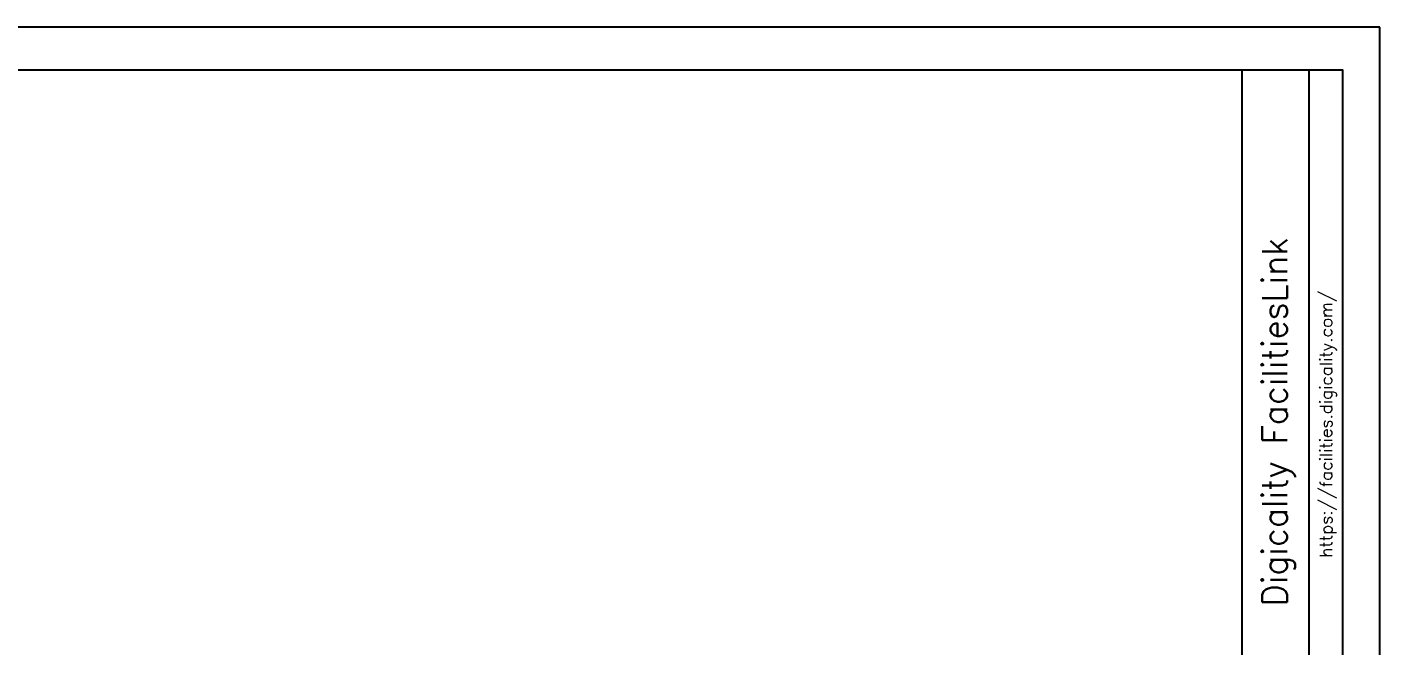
# Model space of a CAD drawing. Header units: inches. Extents: x 1097 to 7213, y 628 to 5215.
# Drawn here: x 3729 to 7213, y 3619 to 5215 of the extents above; entities that cross this region are included whole.
import ezdxf
from ezdxf.enums import TextEntityAlignment as Align

# ---------------------------------------------------------------- set-up
doc = ezdxf.new("R2010")
doc.units = ezdxf.units.IN
doc.header["$LTSCALE"] = 48
doc.header["$MEASUREMENT"] = 0
doc.layers.add('a-anno-mtlb', color=7, linetype='Continuous')
doc.styles.get("Standard").update_dxf_attribs({"font": 'romans.shx'})

# ---------------------------------------------------------------- blocks, each defined once
blk = doc.blocks.new('A-ANNO-MTLB')
at = {"layer": 'a-anno-mtlb'}
for p, q in [((5143.6, 99.5), (5143.6, 3995.9)), ((5298.1, 324.6), (5298.1, 3995.9))]:
    blk.add_line(p, q, dxfattribs=at)
for points in [[(5460.6, 4095.5), (0, 4095.5), (0, 0), (5460.6, 0)], [(170.6, 99.5), (5375.3, 99.5), (5375.3, 3995.9), (170.6, 3995.9)]]:
    blk.add_lwpolyline(points, close=True, dxfattribs=at)
for tag, height, p in [('SYSTEM', 56.9, (5218.6, 3186.2)), ('ADDRESS', 28.4, (5336.8, 3182.1)), ('SCALE', 28.4, (5250.6, 2258.1)), ('DATE', 28.4, (5337.2, 2251.5)), ('BLDG_ID', 28.4, (5342.9, 1750.3)), ('BLDG_NAME', 56.9, (5221.1, 1198.2)), ('FLOOR_ID', 28.4, (5342.9, 1187)), ('FLOOR_NAME', 28.4, (5338, 698.6))]:
    blk.add_attdef(tag, text='', height=height, rotation=90, dxfattribs=at).set_placement(p, align=Align.MIDDLE_CENTER)
blk.add_attdef('NUMBER', text='', height=51.8, dxfattribs=at).set_placement((5264.6, 215.3), align=Align.MIDDLE_CENTER)

msp = doc.modelspace()

# ---------------------------------------------------------------- block references
at = {"layer": 'a-anno-mtlb'}
ref = msp.add_blockref('A-ANNO-MTLB', (1097.4, 627.6), dxfattribs=dict(at, xscale=1.12, yscale=1.12, zscale=1.12))
ref.add_attrib('SYSTEM', 'Digicality FacilitiesLink', dxfattribs={"height": 63.731, "rotation": 90}).set_placement((6942.2, 4196.2), align=Align.MIDDLE_CENTER)
ref.add_attrib('ADDRESS', 'https://facilities.digicality.com/', dxfattribs={"height": 31.828, "rotation": 90}).set_placement((7074.5, 4191.5), align=Align.MIDDLE_CENTER)

doc.saveas('drawing.dxf')
